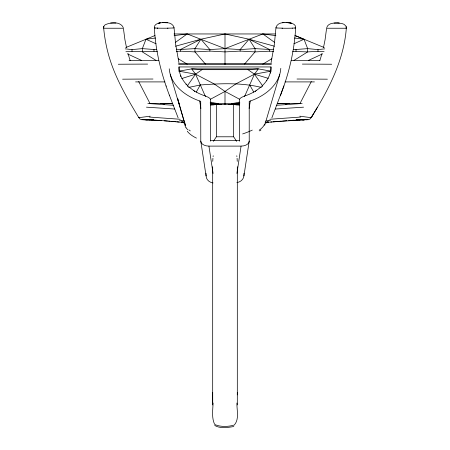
<?xml version="1.0" encoding="UTF-8"?>
<svg xmlns="http://www.w3.org/2000/svg" width="450" height="450" viewBox="0 0 450 450"><rect width="100%" height="100%" fill="white"/><g stroke="black" fill="none" stroke-linecap="round" stroke-linejoin="round"><path stroke-width="0.67" d="M274.523 46.232L249.086 39.234L225.006 33.953L225 64.468M210.437 99.248L225 91.429L235.828 83.931L254.43 74.177L270.984 71.173L258.373 68.884L191.627 68.884L179.016 71.173L195.57 74.177L214.172 83.931L225 91.429L225 104.541M237.319 166.776L237.313 404.949M266.771 80.871L266.771 80.387A56.886 34.802 0 0 0 270.371 72.197A59.316 36.287 0 0 0 270.984 66.938L179.016 66.938L179.016 70.976M237.302 394.886L237.313 392.496M243.956 173.211L243.917 175.972L249.221 141.109L249.221 101.357C264.133 96.559 279.686 85.185 280.806 68.332M212.749 161.347L212.917 158.287M150.221 116.184L138.825 117.675C126.653 97.476 114.502 76.776 108.281 53.837C106.02 45.456 104.501 36.883 103.68 28.243C103.584 26.933 104.023 25.498 105.204 24.801C110.514 22.196 120.454 21.24 123.289 27.619M275.951 27.832L274.331 44.533L271.063 62.679M295.661 27.821C294.548 47.604 290.424 67.151 283.944 85.866L271.856 117.877M268.155 121.736L267.981 122.034M338.057 22.984L341.843 23.507L343.963 24.261L345.932 26.066L346.314 28.243L326.604 28.238L325.069 39.758L323.477 47.638M213.092 403.02C212.822 409.916 211.573 417.493 214.442 423.951A4.123 4.095 0 0 0 215.269 424.744C221.102 427.106 228.263 426.791 234.242 425.053C239.479 419.411 236.756 410.124 236.908 403.02M236.919 173.464L241.071 146.104A8.168 4.995 0 0 0 249.232 141.109M154.328 27.349C154.367 24.294 157.849 23.242 160.318 22.804L158.676 23.175C163.631 22.202 172.046 21.403 174.004 27.349M213.092 156.623L213.221 155.784M249.114 108.467L250.307 100.963M326.711 27.619C328.23 22.534 335.109 22.888 339.362 23.057M275.996 27.349C277.954 21.403 286.369 22.207 291.324 23.175L285.969 22.5M322.02 53.483L319.866 60.531M264.673 125.342L279.776 74.385M283.944 85.866L280.541 95.434L280.659 95.108M155.604 38.002L145.997 39.234L142.335 48.623L142.335 51.902L156.066 60.441M244.879 95.794L254.43 74.177L258.373 68.884L247.989 69.677L202.005 69.677L191.627 68.884L195.57 74.177L205.116 95.794M311.338 81.546L299.919 103.646M196.189 92.216L200.267 84.983C220.601 83.453 241.464 82.485 261.422 87.441M317.481 107.123L311.901 116.494C328.556 89.584 343.901 60.384 346.32 28.243L346.072 28.243M299.779 116.184L311.175 117.675L312.778 115.031M225.006 33.953L200.914 39.234L194.946 48.623L194.946 51.902L205.419 64.063M266.771 80.387L265.545 82.097A56.886 34.802 0 0 1 262.429 85.618L262.429 86.102M213.311 141.362L216.377 136.789L216.377 104.417L233.623 104.417L239.372 104.901L235.868 104.901M187.386 85.804L195.57 74.177L202.005 69.677M244.581 64.063L255.054 51.902L255.054 48.623L249.086 39.234L225 48.623L209.869 49.573L194.946 48.623L180.506 49.489L176.383 49.23M275.878 35.623L262.845 33.953L249.086 39.234L240.131 49.573L240.131 51.092L255.054 51.902L269.494 51.176L273.617 51.396M260.949 129.983L259.706 130.916M210.499 103.151A33.744 0.922 7.6 0 0 217.592 104.153L218.503 103.494L231.497 103.494A34.796 32.653 21 0 0 239.226 102.088M175.275 42.508L187.166 33.953L225 48.623L240.131 49.573L255.054 48.623L269.494 49.489L273.617 49.23M256.343 90.45L255.606 90.917L255.606 91.406M293.934 60.441L307.665 51.902L317.987 51.322L324.101 51.722M262.817 64.136L271.817 58.736M267.756 122.192L265.056 122.923M180.506 51.176L194.946 51.902L209.869 51.092L209.869 49.573L200.914 39.234L180.506 49.489L180.506 51.176L176.383 51.396M270.456 120.268L265.528 121.157M308.475 60.407L322.391 53.955M293.929 43.785L304.003 39.234L307.665 48.623L307.665 51.902L292.646 51.424M125.713 47.582L154.98 35.539M255.504 91.485L255.504 90.996A43.678 26.724 0 0 1 244.463 96.069L241.256 97.498L239.608 99A4.483 2.745 0 0 0 239.372 99.883L239.372 141.176M285.733 104.062L285.469 104.164L289.074 103.427L300.696 103.421M181.71 78.553L195.57 74.177M162.141 22.579L167.737 22.804M175.477 46.232L200.914 39.234M233.843 426.482C227.728 427.613 220.275 428.754 214.689 425.464M188.578 87.441L200.267 84.983M228.701 104.647L232.403 104.153A33.744 0.922 -7.6 0 0 239.501 103.151M174.133 35.623L187.166 33.953M284.096 22.579L282.262 22.804M138.825 117.675L139.264 117.63M293.321 49.314L296.016 49.5L307.665 48.623L317.987 49.601L324.782 48.848M294.941 27.979L294.643 28.007M125.218 48.848L132.013 49.601L142.335 48.623L153.984 49.5L156.679 49.314M235.153 103.382L236.503 103.258M238.534 103.073L239.889 102.949M276.626 105.289L302.158 103.478M273.24 121.849L303.21 119.812M268.414 122.254L267.204 122.355L272.042 121.944M270.844 122.051L281.379 121.14M216.377 104.417L210.628 104.901L214.132 104.901M282.51 121.044L286.926 120.679M275.293 109.041L303.564 107.168M269.775 119.267L300.628 117.051M288.641 120.549L289.491 120.487M290.329 120.426L294.424 120.156M125.899 51.722C136.378 51.294 146.863 51.885 157.354 51.424M110.638 23.057L115.942 23.057M334.058 23.057L338.017 22.984M240.131 51.092L225 51.902L209.869 51.092M296.691 103.725L298.395 103.629M295.223 120.111L298.339 119.959M308.014 119.677L305.679 119.767M277.83 103.736L289.637 103.421L289.288 103.421M277.487 103.753L279.079 103.686M307.631 119.694L306.09 119.756M153.686 119.711L152.876 119.745M294.536 28.012A9.861 0.399 -0.2 0 1 292.798 28.114L292.185 28.142M279.861 103.652L283.196 103.534M299.098 119.931L299.846 119.903M152.601 119.751L150.806 119.801M283.438 103.528L284.4 103.5M305.809 119.762L305.348 119.779M284.642 103.494L285.593 103.472M304.802 119.784L304.397 119.801M285.829 103.466L286.537 103.455M304.566 119.79L303.896 119.807M305.162 119.498A3.274 2.481 90 0 1 304.076 119.829L303.649 119.812M286.954 103.444L288.934 103.421M150.176 119.812L150.463 119.807M302.001 119.818L302.957 119.812M150.249 119.807L149.749 119.818M303.716 119.807L303.047 119.835M297.096 119.829L304.076 119.829L302.895 119.824M149.529 119.824L149.822 119.812M103.742 28.243L123.396 28.238L124.931 39.758L126.523 47.638M149.31 119.824L149.608 119.812M149.389 119.818L148.961 119.824M302.439 119.824L302.726 119.824M303.306 119.835L304.076 119.829M148.612 119.829L148.944 119.818M164.531 104.164L160.926 103.427L149.304 103.421M301.764 119.824L302.091 119.824M174.037 33.953L275.287 33.953M129.021 60.396L158.698 60.396M291.302 60.396L319.871 60.396M178.245 63.906L271.755 63.906M178.819 64.108L271.181 64.108M179.016 71.173L180.422 71.173M269.578 71.173L270.984 71.173M135.574 81.906L164.959 81.906M285.041 81.906L314.426 81.906M144.838 119.498A3.274 2.481 -90 0 0 145.924 119.829L152.904 119.829M216.377 136.789L233.623 136.789L236.689 141.362M210.628 140.659L239.372 140.659M169.222 68.805C170.696 85.483 185.923 96.519 200.711 101.329L200.779 141.109A8.168 4.995 0 0 0 208.929 146.109L241.071 146.104M146.514 119.812L145.912 119.801L161.359 120.549M148.258 119.829L147.291 119.818M145.924 119.829L146.436 119.835M160.363 103.421L172.17 103.736M301.039 119.824L300.718 119.818M160.892 103.421L161.961 103.433M147.561 119.824L147.043 119.812M300.471 119.824L300.178 119.812M147.105 119.824L146.407 119.807M162.141 103.433L163.046 103.444M299.931 119.818L299.537 119.807M146.104 119.807L145.434 119.79M163.232 103.449L164.171 103.466M299.402 119.807L296.314 119.711M145.603 119.801L145.198 119.784M164.407 103.472L165.358 103.494M145.356 119.796L144.962 119.779M145.119 119.79L144.737 119.773M184.472 121.157L179.544 120.268M165.6 103.5L166.562 103.528M144.883 119.784L144.512 119.767M146.436 107.168L174.707 109.035M144.653 119.779L144.191 119.762M144.321 119.767L142.245 119.689M166.804 103.534L170.921 103.686M147.842 103.478L173.374 105.289M143.91 119.756L141.986 119.677M157.815 28.142L157.168 28.114M149.372 117.051L180.225 119.267M150.902 119.931L151.661 119.959M157.191 28.114L157.213 28.119A9.861 0.399 0.2 0 1 155.464 28.012M171.714 103.719L172.513 103.753M152.432 119.992L159.671 120.426M160.515 120.482L167.49 121.044M164.16 120.769L169.757 121.236M168.621 121.14L183.398 122.4M181.586 122.254L182.796 122.349M155.385 28.012L155.059 27.979M176.76 121.843L179.156 122.051M170.904 121.337L175.573 121.742M210.111 102.949L211.461 103.073M213.491 103.258L214.847 103.382M310.719 117.624L311.175 117.675M294.401 38.002L304.003 39.234L295.031 35.539M217.597 104.153L221.299 104.647M184.944 122.923L184.044 122.771M183.938 122.749L182.244 122.192M289.682 22.804C292.151 23.242 295.633 24.294 295.673 27.349M247.989 69.677L254.43 74.177L268.296 78.356M194.496 91.485L194.496 90.996A43.858 26.831 0 0 0 205.38 96.013L208.676 97.459L210.386 98.983A4.489 2.745 0 0 1 210.628 99.883L210.628 141.176M295.071 35.556L324.287 47.582M145.997 39.234L156.071 43.785M127.609 53.955L141.525 60.407M249.086 39.234L269.494 49.489L269.494 51.176M225 91.429L239.563 99.248M178.183 58.736L187.183 64.136M193.657 90.45L194.394 90.917L194.394 91.406M190.299 130.916L189.051 129.983M262.845 33.953L274.731 42.508M231.497 103.494L232.403 104.153M182.019 122.034L181.845 121.736M179.016 66.938A57.741 35.325 0 0 0 180.72 75.634A56.357 34.476 0 0 0 185.541 83.441L187.571 85.618L187.571 86.102M254.43 74.177L262.609 85.804M249.733 84.983L253.811 92.216M150.081 103.646L138.662 81.546M178.144 117.877L169.341 95.108M154.339 27.821C155.565 51.013 161.229 73.772 169.459 95.434M166.056 85.866L166.162 86.175M130.134 60.531L127.98 53.483M170.229 74.407L185.333 125.376L177.581 98.331L179.415 104.681M178.937 62.679L175.669 44.533L174.049 27.832M199.693 100.963L200.886 108.467M236.779 155.784L236.908 156.623M213.081 173.464L208.929 146.104M200.779 141.109L206.083 175.972L206.044 173.211M237.083 158.287L237.251 161.347M212.687 392.512L212.698 404.061M317.987 49.601L317.987 51.322M296.016 49.5L296.016 51.255M270.984 66.938L270.984 70.976M270.371 72.197L270.371 73.17M262.322 86.186L262.322 85.703A51.66 31.607 0 0 1 256.393 90.416M244.463 96.069L244.463 96.559M233.623 104.417L233.623 136.789M212.681 166.776L212.687 404.966M205.38 96.013L205.38 96.497M187.678 86.186L187.678 85.703A51.66 31.607 0 0 0 193.607 90.422M186.137 84.105L186.137 84.836M180.72 75.634L180.72 76.607M153.984 49.5L153.984 51.255M132.013 49.601L132.013 51.322M214.729 104.659A43.858 26.831 0 0 1 210.431 103.815M239.569 103.821A43.678 26.724 0 0 1 235.271 104.664M216.377 104.563A43.858 26.831 0 0 1 210.769 103.551M239.136 103.573A43.678 26.724 0 0 1 233.601 104.569M218.002 104.006A23.473 11.97 0.9 0 1 216.602 103.736M233.303 103.624A23.462 11.874 -1 0 1 231.919 103.888M196.464 138.116A39.938 17.241 2.4 0 1 187.296 131.243M187.965 129.87A39.848 10.626 13.1 0 1 186.086 127.823M186.058 127.772A40.05 9.883 15.8 0 1 185.304 124.014M264.454 124.071A40.022 9.664 -17.4 0 1 259.178 130.224M252.287 130.106A39.943 11.239 -11.6 0 1 242.651 133.942M243.849 175.972A8.438 6.75 -5.8 0 1 236.886 182.621M213.041 182.959A8.438 7.065 0 0 1 206.128 175.972M218.503 103.506A34.796 32.653 -21 0 1 210.774 102.088M302.361 64.097A118.536 0.512 0 0 1 331.689 64.249M297.006 79.026A114.553 0.512 0 0 1 327.403 79.183M118.311 64.249A118.536 0.512 0 0 1 147.639 64.097M122.597 79.183A114.553 0.512 0 0 1 152.994 79.026M154.828 27.984A9.9 0.416 -0.2 0 1 154.654 27.748M173.964 27.754A9.866 0.405 -0.1 0 1 173.081 27.984M167.963 28.192A9.866 0.405 -0.1 0 1 157.494 28.136M183.893 122.844A3.296 2.104 -82.7 0 1 181.941 120.892M295.346 27.748A9.9 0.416 0.2 0 1 295.172 27.984M292.506 28.159A9.866 0.439 0.1 0 1 282.032 28.221M276.907 27.99A9.866 0.439 0.1 0 1 276.03 27.742M268.059 120.892A3.296 2.104 82.7 0 1 266.108 122.844M172.834 27.979A9.877 0.366 -0.1 0 1 167.428 28.159M282.572 28.159A9.877 0.366 0.1 0 1 277.166 27.979M311.096 117.63A3.848 3.842 0 0 1 308.059 119.751M141.941 119.751A3.848 3.842 0 0 1 138.904 117.63M103.764 26.781L103.714 27.619L103.764 26.781M346.314 27.619L346.236 26.781L346.286 27.619"/></g></svg>
